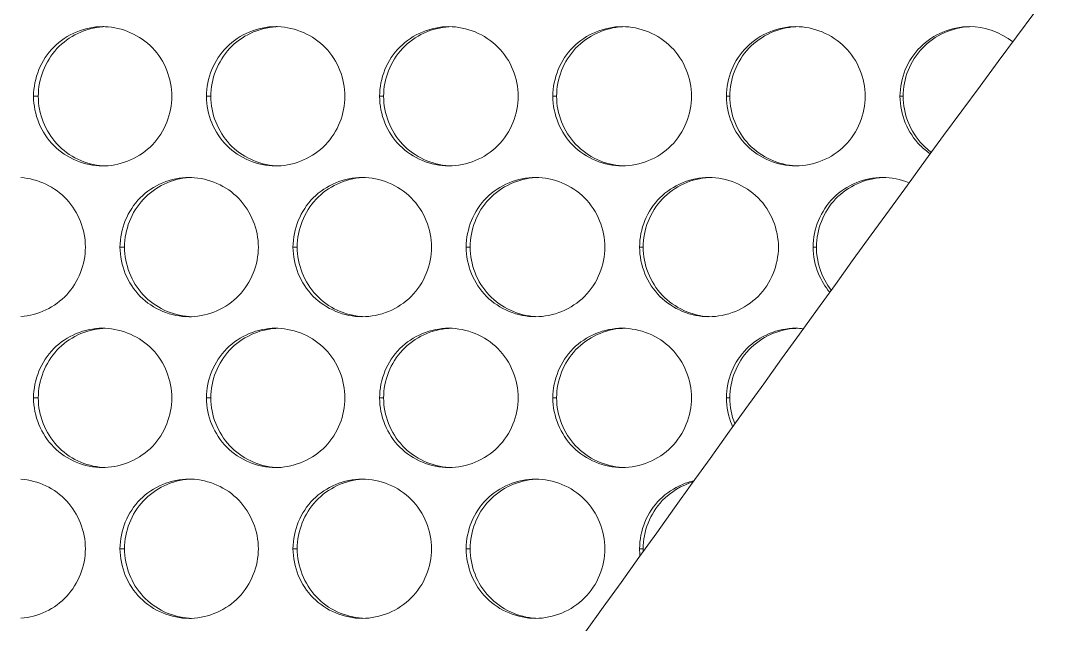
# Model space of a CAD drawing. Header units: millimetres. Extents: x 1177 to 4147, y 93 to 2194.
# Drawn here: x 1704.14 to 1749.1, y 1687.1 to 1713.08 of the extents above; entities that cross this region are included whole.
import ezdxf

# ---------------------------------------------------------------- set-up
doc = ezdxf.new("R2010")
doc.units = ezdxf.units.MM
doc.header["$LTSCALE"] = 0.1
doc.layers.get('0').update_dxf_attribs({"lineweight": 13})
doc.layers.add('标注', color=251, linetype='Continuous', lineweight=9)

msp = doc.modelspace()

# ---------------------------------------------------------------- linework, layer by layer
for radius, start, end in [(196.75, 204.56225, 43.01001), (177.334, 204.90538, 48.55999), (177.047, 204.9052, 48.6494), (168.077, 204.78787, 51.55568), (165.455, 204.70676, 52.44821), (156.5, 204.24844, 55.64881), (156.25, 204.23139, 55.74165), (155.11, 204.1505, 56.16753), (155, 204.14243, 56.20879)]:
    msp.add_arc((1812.49, 1686.895), radius, start, end)
at = {"layer": '标注'}
for p, q in [((1704.884, 1709.837), (1704.682, 1709.837)), ((1704.884, 1709.837), (1704.682, 1709.837)), ((1712.316, 1709.837), (1712.127, 1709.837)), ((1712.316, 1709.837), (1712.127, 1709.837)), ((1719.756, 1709.837), (1719.582, 1709.837)), ((1719.756, 1709.837), (1719.582, 1709.837)), ((1727.205, 1709.837), (1727.044, 1709.837)), ((1727.205, 1709.837), (1727.044, 1709.837)), ((1734.661, 1709.837), (1734.515, 1709.837)), ((1734.661, 1709.837), (1734.515, 1709.837)), ((1742.124, 1709.837), (1741.992, 1709.837)), ((1742.124, 1709.837), (1741.992, 1709.837)), ((1708.599, 1703.342), (1708.403, 1703.342)), ((1716.035, 1703.342), (1715.853, 1703.342)), ((1723.479, 1703.342), (1723.312, 1703.342)), ((1730.932, 1703.342), (1730.779, 1703.342)), ((1738.392, 1703.342), (1738.252, 1703.342)), ((1704.884, 1696.847), (1704.682, 1696.847)), ((1704.884, 1696.847), (1704.682, 1696.847)), ((1712.316, 1696.847), (1712.127, 1696.847)), ((1712.316, 1696.847), (1712.127, 1696.847)), ((1719.756, 1696.847), (1719.582, 1696.847)), ((1719.756, 1696.847), (1719.582, 1696.847)), ((1727.205, 1696.847), (1727.044, 1696.847)), ((1727.205, 1696.847), (1727.044, 1696.847)), ((1734.661, 1696.847), (1734.515, 1696.847)), ((1734.661, 1696.847), (1734.515, 1696.847)), ((1708.599, 1690.352), (1708.403, 1690.352)), ((1716.035, 1690.352), (1715.853, 1690.352)), ((1723.479, 1690.352), (1723.312, 1690.352)), ((1730.932, 1690.352), (1730.779, 1690.352))]:
    msp.add_line(p, q, dxfattribs=at)
for centre, radius, start, end in [((1707.659, 1710.027), 2.81, 87.977, 89.9978), ((1707.659, 1710.027), 2.81, 87.977, 89.9978), ((1715.108, 1710.022), 2.815, 88.1254, 89.9981), ((1715.108, 1710.022), 2.815, 88.1254, 89.9981), ((1707.659, 1709.647), 2.81, 270.0022, 272.023), ((1707.659, 1709.647), 2.81, 270.0022, 272.023), ((1715.108, 1709.652), 2.815, 270.0019, 271.8746), ((1715.108, 1709.652), 2.815, 270.0019, 271.8746), ((1711.382, 1703.529), 2.813, 88.0513, 89.998), ((1711.382, 1703.155), 2.813, 270.002, 271.9487), ((1707.659, 1697.037), 2.81, 87.977, 89.9978), ((1707.659, 1697.037), 2.81, 87.977, 89.9978), ((1715.108, 1697.031), 2.815, 88.1254, 89.9981), ((1715.108, 1697.031), 2.815, 88.1254, 89.9981), ((1707.659, 1696.657), 2.81, 270.0022, 272.023), ((1707.659, 1696.657), 2.81, 270.0022, 272.023), ((1715.108, 1696.662), 2.815, 270.0019, 271.8746), ((1715.108, 1696.662), 2.815, 270.0019, 271.8746), ((1711.382, 1690.539), 2.813, 88.0513, 89.998), ((1711.382, 1690.164), 2.813, 270.002, 271.9487)]:
    msp.add_arc(centre, radius, start, end, dxfattribs=at)
msp.add_spline([(2027.49, 1819.182), (1864.296, 1806.369), (1766.772, 1737.15), (1658.757, 1615.796), (1597.49, 1595.163)], degree=3, dxfattribs=at)
for points, knots in [([(1707.664, 1712.831), (1707.294, 1712.805), (1706.557, 1712.609), (1705.633, 1711.938), (1705.031, 1710.964), (1704.884, 1710.211), (1704.884, 1709.837)], [0, 0, 0, 0, 0.249064, 0.498469, 0.748809, 1, 1, 1, 1]), ([(1707.664, 1712.831), (1707.294, 1712.805), (1706.557, 1712.609), (1705.633, 1711.938), (1705.031, 1710.964), (1704.884, 1710.211), (1704.884, 1709.837)], [0, 0, 0, 0, 0.249064, 0.498469, 0.748809, 1, 1, 1, 1]), ([(1710.637, 1709.837), (1710.637, 1710.586), (1710.034, 1712.142), (1708.503, 1712.809), (1707.758, 1712.835)], [0, 0, 0, 0, 0.50127, 1, 1, 1, 1]), ([(1710.637, 1709.837), (1710.637, 1710.586), (1710.034, 1712.142), (1708.503, 1712.809), (1707.758, 1712.835)], [0, 0, 0, 0, 0.50127, 1, 1, 1, 1]), ([(1715.113, 1712.831), (1714.741, 1712.808), (1714, 1712.614), (1713.07, 1711.944), (1712.464, 1710.968), (1712.316, 1710.213), (1712.316, 1709.837)], [0, 0, 0, 0, 0.249193, 0.49866, 0.748939, 1, 1, 1, 1]), ([(1715.113, 1712.831), (1714.741, 1712.808), (1714, 1712.614), (1713.07, 1711.944), (1712.464, 1710.968), (1712.316, 1710.213), (1712.316, 1709.837)], [0, 0, 0, 0, 0.249193, 0.49866, 0.748939, 1, 1, 1, 1]), ([(1718.09, 1709.837), (1718.09, 1710.588), (1717.484, 1712.147), (1715.947, 1712.811), (1715.2, 1712.836)], [0, 0, 0, 0, 0.501064, 1, 1, 1, 1]), ([(1718.09, 1709.837), (1718.09, 1710.588), (1717.484, 1712.147), (1715.947, 1712.811), (1715.2, 1712.836)], [0, 0, 0, 0, 0.501064, 1, 1, 1, 1]), ([(1722.571, 1712.832), (1721.837, 1712.79), (1720.341, 1712.11), (1719.756, 1710.576), (1719.756, 1709.837)], [0, 0, 0, 0, 0.498764, 1, 1, 1, 1]), ([(1722.571, 1712.832), (1721.837, 1712.79), (1720.341, 1712.11), (1719.756, 1710.576), (1719.756, 1709.837)], [0, 0, 0, 0, 0.498764, 1, 1, 1, 1]), ([(1725.551, 1709.837), (1725.551, 1710.602), (1724.918, 1712.193), (1723.328, 1712.837), (1722.566, 1712.837)], [0, 0, 0, 0, 0.500882, 1, 1, 1, 1]), ([(1725.551, 1709.837), (1725.551, 1710.602), (1724.918, 1712.193), (1723.328, 1712.837), (1722.566, 1712.837)], [0, 0, 0, 0, 0.500882, 1, 1, 1, 1]), ([(1730.036, 1712.833), (1729.299, 1712.794), (1727.795, 1712.118), (1727.205, 1710.579), (1727.205, 1709.837)], [0, 0, 0, 0, 0.49894, 1, 1, 1, 1]), ([(1730.036, 1712.833), (1729.299, 1712.794), (1727.795, 1712.118), (1727.205, 1710.579), (1727.205, 1709.837)], [0, 0, 0, 0, 0.49894, 1, 1, 1, 1]), ([(1733.02, 1709.837), (1733.02, 1710.602), (1732.385, 1712.194), (1730.794, 1712.837), (1730.032, 1712.837)], [0, 0, 0, 0, 0.500703, 1, 1, 1, 1]), ([(1733.02, 1709.837), (1733.02, 1710.602), (1732.385, 1712.194), (1730.794, 1712.837), (1730.032, 1712.837)], [0, 0, 0, 0, 0.500703, 1, 1, 1, 1]), ([(1737.509, 1712.834), (1736.769, 1712.798), (1735.256, 1712.125), (1734.661, 1710.581), (1734.661, 1709.837)], [0, 0, 0, 0, 0.499102, 1, 1, 1, 1]), ([(1737.509, 1712.834), (1736.769, 1712.798), (1735.256, 1712.125), (1734.661, 1710.581), (1734.661, 1709.837)], [0, 0, 0, 0, 0.499102, 1, 1, 1, 1]), ([(1740.496, 1709.837), (1740.496, 1710.602), (1739.86, 1712.195), (1738.268, 1712.837), (1737.505, 1712.837)], [0, 0, 0, 0, 0.50054, 1, 1, 1, 1]), ([(1740.496, 1709.837), (1740.496, 1710.602), (1739.86, 1712.195), (1738.268, 1712.837), (1737.505, 1712.837)], [0, 0, 0, 0, 0.50054, 1, 1, 1, 1]), ([(1744.988, 1712.834), (1744.245, 1712.802), (1742.724, 1712.133), (1742.124, 1710.583), (1742.124, 1709.837)], [0, 0, 0, 0, 0.49925, 1, 1, 1, 1]), ([(1744.988, 1712.834), (1744.245, 1712.802), (1742.724, 1712.133), (1742.124, 1710.583), (1742.124, 1709.837)], [0, 0, 0, 0, 0.49925, 1, 1, 1, 1]), ([(1706.521, 1712.605), (1706.163, 1712.456), (1705.494, 1712.015), (1705.059, 1711.344), (1704.911, 1710.984)], [0, 0, 0, 0, 0.499396, 1, 1, 1, 1]), ([(1706.521, 1712.605), (1706.163, 1712.456), (1705.494, 1712.015), (1705.059, 1711.344), (1704.911, 1710.984)], [0, 0, 0, 0, 0.499396, 1, 1, 1, 1]), ([(1713.968, 1712.605), (1713.61, 1712.456), (1712.941, 1712.015), (1712.505, 1711.344), (1712.357, 1710.984)], [0, 0, 0, 0, 0.499513, 1, 1, 1, 1]), ([(1713.968, 1712.605), (1713.61, 1712.456), (1712.941, 1712.015), (1712.505, 1711.344), (1712.357, 1710.984)], [0, 0, 0, 0, 0.499513, 1, 1, 1, 1]), ([(1721.425, 1712.605), (1721.066, 1712.456), (1720.397, 1712.016), (1719.96, 1711.344), (1719.812, 1710.984)], [0, 0, 0, 0, 0.499622, 1, 1, 1, 1]), ([(1721.425, 1712.605), (1721.066, 1712.456), (1720.397, 1712.016), (1719.96, 1711.344), (1719.812, 1710.984)], [0, 0, 0, 0, 0.499622, 1, 1, 1, 1]), ([(1728.889, 1712.605), (1728.531, 1712.456), (1727.861, 1712.016), (1727.423, 1711.344), (1727.275, 1710.984)], [0, 0, 0, 0, 0.499722, 1, 1, 1, 1]), ([(1728.889, 1712.605), (1728.531, 1712.456), (1727.861, 1712.016), (1727.423, 1711.344), (1727.275, 1710.984)], [0, 0, 0, 0, 0.499722, 1, 1, 1, 1]), ([(1736.361, 1712.605), (1736.002, 1712.456), (1735.332, 1712.016), (1734.894, 1711.344), (1734.745, 1710.984)], [0, 0, 0, 0, 0.499813, 1, 1, 1, 1]), ([(1736.361, 1712.605), (1736.002, 1712.456), (1735.332, 1712.016), (1734.894, 1711.344), (1734.745, 1710.984)], [0, 0, 0, 0, 0.499813, 1, 1, 1, 1]), ([(1743.84, 1712.605), (1743.481, 1712.456), (1742.81, 1712.016), (1742.371, 1711.344), (1742.222, 1710.984)], [0, 0, 0, 0, 0.499896, 1, 1, 1, 1]), ([(1743.84, 1712.605), (1743.481, 1712.456), (1742.81, 1712.016), (1742.371, 1711.344), (1742.222, 1710.984)], [0, 0, 0, 0, 0.499896, 1, 1, 1, 1]), ([(1704.884, 1709.837), (1704.884, 1709.463), (1705.031, 1708.71), (1705.633, 1707.736), (1706.557, 1707.065), (1707.294, 1706.869), (1707.664, 1706.844)], [0, 0, 0, 0, 0.251191, 0.501531, 0.750936, 1, 1, 1, 1]), ([(1704.884, 1709.837), (1704.884, 1709.463), (1705.031, 1708.71), (1705.633, 1707.736), (1706.557, 1707.065), (1707.294, 1706.869), (1707.664, 1706.844)], [0, 0, 0, 0, 0.251191, 0.501531, 0.750936, 1, 1, 1, 1]), ([(1707.758, 1706.839), (1708.503, 1706.865), (1710.034, 1707.532), (1710.637, 1709.088), (1710.637, 1709.837)], [0, 0, 0, 0, 0.49873, 1, 1, 1, 1]), ([(1707.758, 1706.839), (1708.503, 1706.865), (1710.034, 1707.532), (1710.637, 1709.088), (1710.637, 1709.837)], [0, 0, 0, 0, 0.49873, 1, 1, 1, 1]), ([(1712.316, 1709.837), (1712.316, 1709.462), (1712.464, 1708.706), (1713.07, 1707.73), (1714, 1707.06), (1714.741, 1706.866), (1715.113, 1706.843)], [0, 0, 0, 0, 0.251061, 0.50134, 0.750807, 1, 1, 1, 1]), ([(1712.316, 1709.837), (1712.316, 1709.462), (1712.464, 1708.706), (1713.07, 1707.73), (1714, 1707.06), (1714.741, 1706.866), (1715.113, 1706.843)], [0, 0, 0, 0, 0.251061, 0.50134, 0.750807, 1, 1, 1, 1]), ([(1715.2, 1706.839), (1715.947, 1706.863), (1717.484, 1707.527), (1718.09, 1709.087), (1718.09, 1709.837)], [0, 0, 0, 0, 0.498936, 1, 1, 1, 1]), ([(1715.2, 1706.839), (1715.947, 1706.863), (1717.484, 1707.527), (1718.09, 1709.087), (1718.09, 1709.837)], [0, 0, 0, 0, 0.498936, 1, 1, 1, 1]), ([(1719.756, 1709.837), (1719.756, 1709.098), (1720.341, 1707.564), (1721.837, 1706.885), (1722.571, 1706.842)], [0, 0, 0, 0, 0.501236, 1, 1, 1, 1]), ([(1719.756, 1709.837), (1719.756, 1709.098), (1720.341, 1707.564), (1721.837, 1706.885), (1722.571, 1706.842)], [0, 0, 0, 0, 0.501236, 1, 1, 1, 1]), ([(1722.566, 1706.837), (1723.328, 1706.837), (1724.918, 1707.481), (1725.551, 1709.072), (1725.551, 1709.837)], [0, 0, 0, 0, 0.499118, 1, 1, 1, 1]), ([(1722.566, 1706.837), (1723.328, 1706.837), (1724.918, 1707.481), (1725.551, 1709.072), (1725.551, 1709.837)], [0, 0, 0, 0, 0.499118, 1, 1, 1, 1]), ([(1727.205, 1709.837), (1727.205, 1709.096), (1727.795, 1707.556), (1729.299, 1706.88), (1730.036, 1706.841)], [0, 0, 0, 0, 0.50106, 1, 1, 1, 1]), ([(1727.205, 1709.837), (1727.205, 1709.096), (1727.795, 1707.556), (1729.299, 1706.88), (1730.036, 1706.841)], [0, 0, 0, 0, 0.50106, 1, 1, 1, 1]), ([(1730.032, 1706.837), (1730.794, 1706.837), (1732.385, 1707.48), (1733.02, 1709.072), (1733.02, 1709.837)], [0, 0, 0, 0, 0.499297, 1, 1, 1, 1]), ([(1730.032, 1706.837), (1730.794, 1706.837), (1732.385, 1707.48), (1733.02, 1709.072), (1733.02, 1709.837)], [0, 0, 0, 0, 0.499297, 1, 1, 1, 1]), ([(1734.661, 1709.837), (1734.661, 1709.093), (1735.256, 1707.549), (1736.769, 1706.876), (1737.509, 1706.84)], [0, 0, 0, 0, 0.500898, 1, 1, 1, 1]), ([(1734.661, 1709.837), (1734.661, 1709.093), (1735.256, 1707.549), (1736.769, 1706.876), (1737.509, 1706.84)], [0, 0, 0, 0, 0.500898, 1, 1, 1, 1]), ([(1737.505, 1706.837), (1738.268, 1706.837), (1739.86, 1707.479), (1740.496, 1709.072), (1740.496, 1709.837)], [0, 0, 0, 0, 0.49946, 1, 1, 1, 1]), ([(1737.505, 1706.837), (1738.268, 1706.837), (1739.86, 1707.479), (1740.496, 1709.072), (1740.496, 1709.837)], [0, 0, 0, 0, 0.49946, 1, 1, 1, 1]), ([(1742.124, 1709.837), (1742.124, 1709.091), (1742.491, 1708.142), (1743.204, 1707.524), (1743.342, 1707.423)], [0, 0, 0, 0, 0.5007504, 0.6121204, 0.6121204, 0.6121204, 0.6121204]), ([(1742.124, 1709.837), (1742.124, 1709.091), (1742.491, 1708.142), (1743.204, 1707.524), (1743.342, 1707.423)], [0, 0, 0, 0, 0.5007504, 0.6121204, 0.6121204, 0.6121204, 0.6121204]), ([(1704.911, 1708.69), (1705.059, 1708.33), (1705.494, 1707.659), (1706.163, 1707.218), (1706.521, 1707.069)], [0, 0, 0, 0, 0.500604, 1, 1, 1, 1]), ([(1704.911, 1708.69), (1705.059, 1708.33), (1705.494, 1707.659), (1706.163, 1707.218), (1706.521, 1707.069)], [0, 0, 0, 0, 0.500604, 1, 1, 1, 1]), ([(1712.357, 1708.69), (1712.505, 1708.33), (1712.941, 1707.659), (1713.61, 1707.218), (1713.968, 1707.069)], [0, 0, 0, 0, 0.500487, 1, 1, 1, 1]), ([(1712.357, 1708.69), (1712.505, 1708.33), (1712.941, 1707.659), (1713.61, 1707.218), (1713.968, 1707.069)], [0, 0, 0, 0, 0.500487, 1, 1, 1, 1]), ([(1719.812, 1708.69), (1719.96, 1708.33), (1720.397, 1707.659), (1721.066, 1707.218), (1721.425, 1707.069)], [0, 0, 0, 0, 0.500378, 1, 1, 1, 1]), ([(1719.812, 1708.69), (1719.96, 1708.33), (1720.397, 1707.659), (1721.066, 1707.218), (1721.425, 1707.069)], [0, 0, 0, 0, 0.500378, 1, 1, 1, 1]), ([(1727.275, 1708.69), (1727.423, 1708.33), (1727.861, 1707.658), (1728.531, 1707.218), (1728.889, 1707.069)], [0, 0, 0, 0, 0.500278, 1, 1, 1, 1]), ([(1727.275, 1708.69), (1727.423, 1708.33), (1727.861, 1707.658), (1728.531, 1707.218), (1728.889, 1707.069)], [0, 0, 0, 0, 0.500278, 1, 1, 1, 1]), ([(1734.745, 1708.69), (1734.894, 1708.33), (1735.332, 1707.658), (1736.002, 1707.218), (1736.361, 1707.069)], [0, 0, 0, 0, 0.500187, 1, 1, 1, 1]), ([(1734.745, 1708.69), (1734.894, 1708.33), (1735.332, 1707.658), (1736.002, 1707.218), (1736.361, 1707.069)], [0, 0, 0, 0, 0.500187, 1, 1, 1, 1]), ([(1742.222, 1708.69), (1742.371, 1708.33), (1742.694, 1707.835), (1743.143, 1707.466), (1743.297, 1707.362)], [0, 0, 0, 0, 0.500104, 0.7367416, 0.7367416, 0.7367416, 0.7367416]), ([(1742.222, 1708.69), (1742.371, 1708.33), (1742.694, 1707.835), (1743.143, 1707.466), (1743.297, 1707.362)], [0, 0, 0, 0, 0.500104, 0.7367416, 0.7367416, 0.7367416, 0.7367416]), ([(1706.914, 1703.342), (1706.914, 1703.716), (1706.767, 1704.468), (1706.166, 1705.441), (1705.242, 1706.111), (1704.506, 1706.309), (1704.136, 1706.335)], [0, 0, 0, 0, 0.251005, 0.501289, 0.750782, 1, 1, 1, 1]), ([(1711.388, 1706.336), (1711.017, 1706.312), (1710.278, 1706.116), (1709.35, 1705.446), (1708.747, 1704.471), (1708.599, 1703.717), (1708.599, 1703.342)], [0, 0, 0, 0, 0.24913, 0.498566, 0.748875, 1, 1, 1, 1]), ([(1710.243, 1706.11), (1709.885, 1705.961), (1709.217, 1705.52), (1708.781, 1704.849), (1708.633, 1704.489)], [0, 0, 0, 0, 0.499456, 1, 1, 1, 1]), ([(1714.363, 1703.342), (1714.363, 1704.092), (1713.758, 1705.649), (1712.224, 1706.315), (1711.478, 1706.34)], [0, 0, 0, 0, 0.501165, 1, 1, 1, 1]), ([(1718.841, 1706.337), (1718.468, 1706.314), (1717.725, 1706.121), (1716.792, 1705.452), (1716.184, 1704.475), (1716.035, 1703.718), (1716.035, 1703.342)], [0, 0, 0, 0, 0.249253, 0.49875, 0.749, 1, 1, 1, 1]), ([(1717.696, 1706.11), (1717.337, 1705.961), (1716.668, 1705.52), (1716.232, 1704.849), (1716.083, 1704.489)], [0, 0, 0, 0, 0.499569, 1, 1, 1, 1]), ([(1721.82, 1703.342), (1721.82, 1704.107), (1721.187, 1705.698), (1719.598, 1706.342), (1718.836, 1706.342)], [0, 0, 0, 0, 0.500977, 1, 1, 1, 1]), ([(1726.303, 1706.338), (1725.567, 1706.297), (1724.067, 1705.619), (1723.479, 1704.082), (1723.479, 1703.342)], [0, 0, 0, 0, 0.498854, 1, 1, 1, 1]), ([(1725.156, 1706.11), (1724.797, 1705.961), (1724.128, 1705.521), (1723.691, 1704.849), (1723.542, 1704.489)], [0, 0, 0, 0, 0.499673, 1, 1, 1, 1]), ([(1729.285, 1703.342), (1729.285, 1704.107), (1728.65, 1705.699), (1727.06, 1706.342), (1726.298, 1706.342)], [0, 0, 0, 0, 0.50079, 1, 1, 1, 1]), ([(1733.772, 1706.338), (1733.033, 1706.301), (1731.525, 1705.626), (1730.932, 1704.084), (1730.932, 1703.342)], [0, 0, 0, 0, 0.499023, 1, 1, 1, 1]), ([(1732.625, 1706.11), (1732.265, 1705.961), (1731.595, 1705.521), (1731.158, 1704.849), (1731.009, 1704.489)], [0, 0, 0, 0, 0.499769, 1, 1, 1, 1]), ([(1736.757, 1703.342), (1736.757, 1704.107), (1736.122, 1705.699), (1734.53, 1706.342), (1733.767, 1706.342)], [0, 0, 0, 0, 0.500619, 1, 1, 1, 1]), ([(1741.248, 1706.339), (1740.506, 1706.305), (1738.989, 1705.634), (1738.392, 1704.087), (1738.392, 1703.342)], [0, 0, 0, 0, 0.499178, 1, 1, 1, 1]), ([(1740.1, 1706.11), (1739.741, 1705.961), (1739.07, 1705.521), (1738.632, 1704.849), (1738.483, 1704.489)], [0, 0, 0, 0, 0.499856, 1, 1, 1, 1]), ([(1704.136, 1700.349), (1704.506, 1700.375), (1705.242, 1700.572), (1706.166, 1701.243), (1706.767, 1702.216), (1706.914, 1702.968), (1706.914, 1703.342)], [0, 0, 0, 0, 0.249218, 0.498711, 0.748995, 1, 1, 1, 1]), ([(1708.599, 1703.342), (1708.599, 1702.967), (1708.747, 1702.213), (1709.35, 1701.238), (1710.278, 1700.568), (1711.017, 1700.372), (1711.388, 1700.348)], [0, 0, 0, 0, 0.251125, 0.501434, 0.75087, 1, 1, 1, 1]), ([(1711.478, 1700.344), (1712.224, 1700.369), (1713.758, 1701.034), (1714.363, 1702.592), (1714.363, 1703.342)], [0, 0, 0, 0, 0.498835, 1, 1, 1, 1]), ([(1716.035, 1703.342), (1716.035, 1702.966), (1716.184, 1702.209), (1716.792, 1701.232), (1717.725, 1700.563), (1718.468, 1700.37), (1718.841, 1700.347)], [0, 0, 0, 0, 0.251, 0.50125, 0.750747, 1, 1, 1, 1]), ([(1718.836, 1700.342), (1719.598, 1700.342), (1721.187, 1700.986), (1721.82, 1702.577), (1721.82, 1703.342)], [0, 0, 0, 0, 0.499023, 1, 1, 1, 1]), ([(1723.479, 1703.342), (1723.479, 1702.602), (1724.067, 1701.065), (1725.567, 1700.387), (1726.303, 1700.346)], [0, 0, 0, 0, 0.501146, 1, 1, 1, 1]), ([(1726.298, 1700.342), (1727.06, 1700.342), (1728.65, 1700.985), (1729.285, 1702.577), (1729.285, 1703.342)], [0, 0, 0, 0, 0.49921, 1, 1, 1, 1]), ([(1730.932, 1703.342), (1730.932, 1702.599), (1731.525, 1701.057), (1733.033, 1700.383), (1733.772, 1700.346)], [0, 0, 0, 0, 0.500977, 1, 1, 1, 1]), ([(1733.767, 1700.342), (1734.53, 1700.342), (1736.122, 1700.985), (1736.757, 1702.577), (1736.757, 1703.342)], [0, 0, 0, 0, 0.499381, 1, 1, 1, 1]), ([(1708.633, 1702.195), (1708.781, 1701.835), (1709.217, 1701.164), (1709.885, 1700.723), (1710.243, 1700.574)], [0, 0, 0, 0, 0.500544, 1, 1, 1, 1]), ([(1716.083, 1702.195), (1716.232, 1701.835), (1716.668, 1701.163), (1717.337, 1700.723), (1717.696, 1700.574)], [0, 0, 0, 0, 0.500431, 1, 1, 1, 1]), ([(1723.542, 1702.195), (1723.691, 1701.835), (1724.128, 1701.163), (1724.797, 1700.723), (1725.156, 1700.574)], [0, 0, 0, 0, 0.500327, 1, 1, 1, 1]), ([(1731.009, 1702.195), (1731.158, 1701.835), (1731.595, 1701.163), (1732.265, 1700.723), (1732.625, 1700.574)], [0, 0, 0, 0, 0.500231, 1, 1, 1, 1]), ([(1707.664, 1699.84), (1707.294, 1699.815), (1706.557, 1699.619), (1705.633, 1698.948), (1705.031, 1697.974), (1704.884, 1697.221), (1704.884, 1696.847)], [0, 0, 0, 0, 0.249064, 0.498469, 0.748809, 1, 1, 1, 1]), ([(1707.664, 1699.84), (1707.294, 1699.815), (1706.557, 1699.619), (1705.633, 1698.948), (1705.031, 1697.974), (1704.884, 1697.221), (1704.884, 1696.847)], [0, 0, 0, 0, 0.249064, 0.498469, 0.748809, 1, 1, 1, 1]), ([(1710.637, 1696.847), (1710.637, 1697.596), (1710.034, 1699.152), (1708.503, 1699.819), (1707.758, 1699.845)], [0, 0, 0, 0, 0.50127, 1, 1, 1, 1]), ([(1710.637, 1696.847), (1710.637, 1697.596), (1710.034, 1699.152), (1708.503, 1699.819), (1707.758, 1699.845)], [0, 0, 0, 0, 0.50127, 1, 1, 1, 1]), ([(1715.113, 1699.841), (1714.741, 1699.818), (1714, 1699.624), (1713.07, 1698.954), (1712.464, 1697.978), (1712.316, 1697.222), (1712.316, 1696.847)], [0, 0, 0, 0, 0.249193, 0.49866, 0.748939, 1, 1, 1, 1]), ([(1715.113, 1699.841), (1714.741, 1699.818), (1714, 1699.624), (1713.07, 1698.954), (1712.464, 1697.978), (1712.316, 1697.222), (1712.316, 1696.847)], [0, 0, 0, 0, 0.249193, 0.49866, 0.748939, 1, 1, 1, 1]), ([(1718.09, 1696.847), (1718.09, 1697.597), (1717.484, 1699.156), (1715.947, 1699.821), (1715.2, 1699.845)], [0, 0, 0, 0, 0.501064, 1, 1, 1, 1]), ([(1718.09, 1696.847), (1718.09, 1697.597), (1717.484, 1699.156), (1715.947, 1699.821), (1715.2, 1699.845)], [0, 0, 0, 0, 0.501064, 1, 1, 1, 1]), ([(1722.571, 1699.842), (1721.837, 1699.799), (1720.341, 1699.12), (1719.756, 1697.586), (1719.756, 1696.847)], [0, 0, 0, 0, 0.498764, 1, 1, 1, 1]), ([(1722.571, 1699.842), (1721.837, 1699.799), (1720.341, 1699.12), (1719.756, 1697.586), (1719.756, 1696.847)], [0, 0, 0, 0, 0.498764, 1, 1, 1, 1]), ([(1725.551, 1696.847), (1725.551, 1697.612), (1724.918, 1699.203), (1723.328, 1699.847), (1722.566, 1699.847)], [0, 0, 0, 0, 0.500882, 1, 1, 1, 1]), ([(1725.551, 1696.847), (1725.551, 1697.612), (1724.918, 1699.203), (1723.328, 1699.847), (1722.566, 1699.847)], [0, 0, 0, 0, 0.500882, 1, 1, 1, 1]), ([(1730.036, 1699.843), (1729.299, 1699.804), (1727.795, 1699.127), (1727.205, 1697.588), (1727.205, 1696.847)], [0, 0, 0, 0, 0.49894, 1, 1, 1, 1]), ([(1730.036, 1699.843), (1729.299, 1699.804), (1727.795, 1699.127), (1727.205, 1697.588), (1727.205, 1696.847)], [0, 0, 0, 0, 0.49894, 1, 1, 1, 1]), ([(1733.02, 1696.847), (1733.02, 1697.612), (1732.385, 1699.204), (1730.794, 1699.847), (1730.032, 1699.847)], [0, 0, 0, 0, 0.500703, 1, 1, 1, 1]), ([(1733.02, 1696.847), (1733.02, 1697.612), (1732.385, 1699.204), (1730.794, 1699.847), (1730.032, 1699.847)], [0, 0, 0, 0, 0.500703, 1, 1, 1, 1]), ([(1737.509, 1699.843), (1736.769, 1699.808), (1735.256, 1699.135), (1734.661, 1697.59), (1734.661, 1696.847)], [0, 0, 0, 0, 0.499102, 1, 1, 1, 1]), ([(1737.509, 1699.843), (1736.769, 1699.808), (1735.256, 1699.135), (1734.661, 1697.59), (1734.661, 1696.847)], [0, 0, 0, 0, 0.499102, 1, 1, 1, 1]), ([(1706.521, 1699.615), (1706.163, 1699.465), (1705.494, 1699.025), (1705.059, 1698.354), (1704.911, 1697.994)], [0, 0, 0, 0, 0.499396, 1, 1, 1, 1]), ([(1706.521, 1699.615), (1706.163, 1699.465), (1705.494, 1699.025), (1705.059, 1698.354), (1704.911, 1697.994)], [0, 0, 0, 0, 0.499396, 1, 1, 1, 1]), ([(1713.968, 1699.615), (1713.61, 1699.466), (1712.941, 1699.025), (1712.505, 1698.354), (1712.357, 1697.994)], [0, 0, 0, 0, 0.499513, 1, 1, 1, 1]), ([(1713.968, 1699.615), (1713.61, 1699.466), (1712.941, 1699.025), (1712.505, 1698.354), (1712.357, 1697.994)], [0, 0, 0, 0, 0.499513, 1, 1, 1, 1]), ([(1721.425, 1699.615), (1721.066, 1699.466), (1720.397, 1699.025), (1719.96, 1698.354), (1719.812, 1697.994)], [0, 0, 0, 0, 0.499622, 1, 1, 1, 1]), ([(1721.425, 1699.615), (1721.066, 1699.466), (1720.397, 1699.025), (1719.96, 1698.354), (1719.812, 1697.994)], [0, 0, 0, 0, 0.499622, 1, 1, 1, 1]), ([(1728.889, 1699.615), (1728.531, 1699.466), (1727.861, 1699.025), (1727.423, 1698.354), (1727.275, 1697.994)], [0, 0, 0, 0, 0.499722, 1, 1, 1, 1]), ([(1728.889, 1699.615), (1728.531, 1699.466), (1727.861, 1699.025), (1727.423, 1698.354), (1727.275, 1697.994)], [0, 0, 0, 0, 0.499722, 1, 1, 1, 1]), ([(1736.361, 1699.615), (1736.002, 1699.466), (1735.332, 1699.026), (1734.894, 1698.354), (1734.745, 1697.994)], [0, 0, 0, 0, 0.499813, 1, 1, 1, 1]), ([(1736.361, 1699.615), (1736.002, 1699.466), (1735.332, 1699.026), (1734.894, 1698.354), (1734.745, 1697.994)], [0, 0, 0, 0, 0.499813, 1, 1, 1, 1]), ([(1704.884, 1696.847), (1704.884, 1696.472), (1705.031, 1695.72), (1705.633, 1694.746), (1706.557, 1694.075), (1707.294, 1693.878), (1707.664, 1693.853)], [0, 0, 0, 0, 0.251191, 0.501531, 0.750936, 1, 1, 1, 1]), ([(1704.884, 1696.847), (1704.884, 1696.472), (1705.031, 1695.72), (1705.633, 1694.746), (1706.557, 1694.075), (1707.294, 1693.878), (1707.664, 1693.853)], [0, 0, 0, 0, 0.251191, 0.501531, 0.750936, 1, 1, 1, 1]), ([(1707.758, 1693.848), (1708.503, 1693.875), (1710.034, 1694.541), (1710.637, 1696.097), (1710.637, 1696.847)], [0, 0, 0, 0, 0.49873, 1, 1, 1, 1]), ([(1707.758, 1693.848), (1708.503, 1693.875), (1710.034, 1694.541), (1710.637, 1696.097), (1710.637, 1696.847)], [0, 0, 0, 0, 0.49873, 1, 1, 1, 1]), ([(1712.316, 1696.847), (1712.316, 1696.471), (1712.464, 1695.716), (1713.07, 1694.74), (1714, 1694.07), (1714.741, 1693.876), (1715.113, 1693.852)], [0, 0, 0, 0, 0.251061, 0.50134, 0.750807, 1, 1, 1, 1]), ([(1712.316, 1696.847), (1712.316, 1696.471), (1712.464, 1695.716), (1713.07, 1694.74), (1714, 1694.07), (1714.741, 1693.876), (1715.113, 1693.852)], [0, 0, 0, 0, 0.251061, 0.50134, 0.750807, 1, 1, 1, 1]), ([(1715.2, 1693.848), (1715.947, 1693.873), (1717.484, 1694.537), (1718.09, 1696.096), (1718.09, 1696.847)], [0, 0, 0, 0, 0.498936, 1, 1, 1, 1]), ([(1715.2, 1693.848), (1715.947, 1693.873), (1717.484, 1694.537), (1718.09, 1696.096), (1718.09, 1696.847)], [0, 0, 0, 0, 0.498936, 1, 1, 1, 1]), ([(1719.756, 1696.847), (1719.756, 1696.108), (1720.341, 1694.574), (1721.837, 1693.894), (1722.571, 1693.851)], [0, 0, 0, 0, 0.501236, 1, 1, 1, 1]), ([(1719.756, 1696.847), (1719.756, 1696.108), (1720.341, 1694.574), (1721.837, 1693.894), (1722.571, 1693.851)], [0, 0, 0, 0, 0.501236, 1, 1, 1, 1]), ([(1722.566, 1693.847), (1723.328, 1693.847), (1724.918, 1694.49), (1725.551, 1696.082), (1725.551, 1696.847)], [0, 0, 0, 0, 0.499118, 1, 1, 1, 1]), ([(1722.566, 1693.847), (1723.328, 1693.847), (1724.918, 1694.49), (1725.551, 1696.082), (1725.551, 1696.847)], [0, 0, 0, 0, 0.499118, 1, 1, 1, 1]), ([(1727.205, 1696.847), (1727.205, 1696.105), (1727.795, 1694.566), (1729.299, 1693.89), (1730.036, 1693.851)], [0, 0, 0, 0, 0.50106, 1, 1, 1, 1]), ([(1727.205, 1696.847), (1727.205, 1696.105), (1727.795, 1694.566), (1729.299, 1693.89), (1730.036, 1693.851)], [0, 0, 0, 0, 0.50106, 1, 1, 1, 1]), ([(1730.032, 1693.847), (1730.794, 1693.847), (1732.385, 1694.49), (1733.02, 1696.082), (1733.02, 1696.847)], [0, 0, 0, 0, 0.499297, 1, 1, 1, 1]), ([(1730.032, 1693.847), (1730.794, 1693.847), (1732.385, 1694.49), (1733.02, 1696.082), (1733.02, 1696.847)], [0, 0, 0, 0, 0.499297, 1, 1, 1, 1]), ([(1704.911, 1695.699), (1705.059, 1695.34), (1705.494, 1694.669), (1706.163, 1694.228), (1706.521, 1694.078)], [0, 0, 0, 0, 0.500604, 1, 1, 1, 1]), ([(1704.911, 1695.699), (1705.059, 1695.34), (1705.494, 1694.669), (1706.163, 1694.228), (1706.521, 1694.078)], [0, 0, 0, 0, 0.500604, 1, 1, 1, 1]), ([(1712.357, 1695.699), (1712.505, 1695.34), (1712.941, 1694.668), (1713.61, 1694.228), (1713.968, 1694.078)], [0, 0, 0, 0, 0.500487, 1, 1, 1, 1]), ([(1712.357, 1695.699), (1712.505, 1695.34), (1712.941, 1694.668), (1713.61, 1694.228), (1713.968, 1694.078)], [0, 0, 0, 0, 0.500487, 1, 1, 1, 1]), ([(1719.812, 1695.699), (1719.96, 1695.34), (1720.397, 1694.668), (1721.066, 1694.228), (1721.425, 1694.078)], [0, 0, 0, 0, 0.500378, 1, 1, 1, 1]), ([(1719.812, 1695.699), (1719.96, 1695.34), (1720.397, 1694.668), (1721.066, 1694.228), (1721.425, 1694.078)], [0, 0, 0, 0, 0.500378, 1, 1, 1, 1]), ([(1727.275, 1695.699), (1727.423, 1695.34), (1727.861, 1694.668), (1728.531, 1694.228), (1728.889, 1694.078)], [0, 0, 0, 0, 0.500278, 1, 1, 1, 1]), ([(1727.275, 1695.699), (1727.423, 1695.34), (1727.861, 1694.668), (1728.531, 1694.228), (1728.889, 1694.078)], [0, 0, 0, 0, 0.500278, 1, 1, 1, 1]), ([(1706.914, 1690.352), (1706.914, 1690.725), (1706.767, 1691.477), (1706.166, 1692.45), (1705.242, 1693.121), (1704.506, 1693.319), (1704.136, 1693.345)], [0, 0, 0, 0, 0.251005, 0.501289, 0.750782, 1, 1, 1, 1]), ([(1711.388, 1693.345), (1711.017, 1693.321), (1710.278, 1693.126), (1709.35, 1692.456), (1708.747, 1691.48), (1708.599, 1690.726), (1708.599, 1690.352)], [0, 0, 0, 0, 0.24913, 0.498566, 0.748875, 1, 1, 1, 1]), ([(1710.243, 1693.12), (1709.885, 1692.97), (1709.217, 1692.53), (1708.781, 1691.858), (1708.633, 1691.499)], [0, 0, 0, 0, 0.499456, 1, 1, 1, 1]), ([(1714.363, 1690.352), (1714.363, 1691.101), (1713.758, 1692.659), (1712.224, 1693.325), (1711.478, 1693.35)], [0, 0, 0, 0, 0.501165, 1, 1, 1, 1]), ([(1718.841, 1693.346), (1718.468, 1693.324), (1717.725, 1693.131), (1716.792, 1692.461), (1716.184, 1691.484), (1716.035, 1690.728), (1716.035, 1690.352)], [0, 0, 0, 0, 0.249253, 0.49875, 0.749, 1, 1, 1, 1]), ([(1717.696, 1693.12), (1717.337, 1692.97), (1716.668, 1692.53), (1716.232, 1691.859), (1716.083, 1691.499)], [0, 0, 0, 0, 0.499569, 1, 1, 1, 1]), ([(1721.82, 1690.352), (1721.82, 1691.116), (1721.187, 1692.707), (1719.598, 1693.352), (1718.836, 1693.352)], [0, 0, 0, 0, 0.500977, 1, 1, 1, 1]), ([(1726.303, 1693.347), (1725.567, 1693.306), (1724.067, 1692.628), (1723.479, 1691.092), (1723.479, 1690.352)], [0, 0, 0, 0, 0.498854, 1, 1, 1, 1]), ([(1725.156, 1693.12), (1724.797, 1692.97), (1724.128, 1692.53), (1723.691, 1691.859), (1723.542, 1691.499)], [0, 0, 0, 0, 0.499673, 1, 1, 1, 1]), ([(1729.285, 1690.352), (1729.285, 1691.116), (1728.65, 1692.708), (1727.06, 1693.352), (1726.298, 1693.352)], [0, 0, 0, 0, 0.50079, 1, 1, 1, 1]), ([(1733.089, 1693.23), (1732.589, 1693.082), (1731.433, 1692.398), (1730.932, 1691.094), (1730.932, 1690.352)], [0.1543772, 0.1543772, 0.1543772, 0.1543772, 0.4990231, 1, 1, 1, 1]), ([(1732.625, 1693.12), (1732.265, 1692.97), (1731.595, 1692.53), (1731.158, 1691.859), (1731.009, 1691.499)], [0, 0, 0, 0, 0.499769, 1, 1, 1, 1]), ([(1704.136, 1687.358), (1704.506, 1687.385), (1705.242, 1687.582), (1706.166, 1688.253), (1706.767, 1689.226), (1706.914, 1689.978), (1706.914, 1690.352)], [0, 0, 0, 0, 0.249218, 0.498711, 0.748995, 1, 1, 1, 1]), ([(1708.599, 1690.352), (1708.599, 1689.977), (1708.747, 1689.223), (1709.35, 1688.248), (1710.278, 1687.577), (1711.017, 1687.382), (1711.388, 1687.358)], [0, 0, 0, 0, 0.251125, 0.501434, 0.75087, 1, 1, 1, 1]), ([(1711.478, 1687.353), (1712.224, 1687.379), (1713.758, 1688.044), (1714.363, 1689.602), (1714.363, 1690.352)], [0, 0, 0, 0, 0.498835, 1, 1, 1, 1]), ([(1716.035, 1690.352), (1716.035, 1689.976), (1716.184, 1689.219), (1716.792, 1688.242), (1717.725, 1687.572), (1718.468, 1687.379), (1718.841, 1687.357)], [0, 0, 0, 0, 0.251, 0.50125, 0.750747, 1, 1, 1, 1]), ([(1718.836, 1687.352), (1719.598, 1687.352), (1721.187, 1687.996), (1721.82, 1689.587), (1721.82, 1690.352)], [0, 0, 0, 0, 0.499023, 1, 1, 1, 1]), ([(1723.479, 1690.352), (1723.479, 1689.611), (1724.067, 1688.075), (1725.567, 1687.397), (1726.303, 1687.356)], [0, 0, 0, 0, 0.501146, 1, 1, 1, 1]), ([(1726.298, 1687.352), (1727.06, 1687.352), (1728.65, 1687.995), (1729.285, 1689.587), (1729.285, 1690.352)], [0, 0, 0, 0, 0.49921, 1, 1, 1, 1]), ([(1708.633, 1689.204), (1708.781, 1688.845), (1709.217, 1688.173), (1709.885, 1687.733), (1710.243, 1687.583)], [0, 0, 0, 0, 0.500544, 1, 1, 1, 1]), ([(1716.083, 1689.204), (1716.232, 1688.845), (1716.668, 1688.173), (1717.337, 1687.733), (1717.696, 1687.583)], [0, 0, 0, 0, 0.500431, 1, 1, 1, 1]), ([(1723.542, 1689.204), (1723.691, 1688.844), (1724.128, 1688.173), (1724.797, 1687.733), (1725.156, 1687.583)], [0, 0, 0, 0, 0.500327, 1, 1, 1, 1])]:
    msp.add_open_spline(points, degree=3, knots=knots, dxfattribs=at)
for points in [[(1707.659, 1712.837), (1707.272, 1712.837), (1706.878, 1712.755), (1706.521, 1712.605)], [(1707.659, 1712.837), (1707.272, 1712.837), (1706.878, 1712.755), (1706.521, 1712.605)], [(1715.108, 1712.837), (1714.72, 1712.837), (1714.326, 1712.755), (1713.968, 1712.605)], [(1715.108, 1712.837), (1714.72, 1712.837), (1714.326, 1712.755), (1713.968, 1712.605)], [(1722.566, 1712.837), (1722.178, 1712.837), (1721.783, 1712.755), (1721.425, 1712.605)], [(1722.566, 1712.837), (1722.178, 1712.837), (1721.783, 1712.755), (1721.425, 1712.605)], [(1730.032, 1712.837), (1729.643, 1712.837), (1729.248, 1712.755), (1728.889, 1712.605)], [(1730.032, 1712.837), (1729.643, 1712.837), (1729.248, 1712.755), (1728.889, 1712.605)], [(1737.505, 1712.837), (1737.116, 1712.837), (1736.72, 1712.755), (1736.361, 1712.605)], [(1737.505, 1712.837), (1737.116, 1712.837), (1736.72, 1712.755), (1736.361, 1712.605)], [(1744.984, 1712.837), (1744.595, 1712.837), (1744.2, 1712.755), (1743.84, 1712.605)], [(1744.984, 1712.837), (1744.595, 1712.837), (1744.2, 1712.755), (1743.84, 1712.605)], [(1746.851, 1712.181), (1746.32, 1712.601), (1745.64, 1712.837), (1744.984, 1712.837)], [(1746.851, 1712.181), (1746.32, 1712.601), (1745.64, 1712.837), (1744.984, 1712.837)], [(1704.911, 1710.984), (1704.763, 1710.624), (1704.682, 1710.227), (1704.682, 1709.837)], [(1704.911, 1710.984), (1704.763, 1710.624), (1704.682, 1710.227), (1704.682, 1709.837)], [(1712.357, 1710.984), (1712.209, 1710.624), (1712.127, 1710.227), (1712.127, 1709.837)], [(1712.357, 1710.984), (1712.209, 1710.624), (1712.127, 1710.227), (1712.127, 1709.837)], [(1719.812, 1710.984), (1719.663, 1710.624), (1719.582, 1710.227), (1719.582, 1709.837)], [(1719.812, 1710.984), (1719.663, 1710.624), (1719.582, 1710.227), (1719.582, 1709.837)], [(1727.275, 1710.984), (1727.126, 1710.624), (1727.044, 1710.227), (1727.044, 1709.837)], [(1727.275, 1710.984), (1727.126, 1710.624), (1727.044, 1710.227), (1727.044, 1709.837)], [(1734.745, 1710.984), (1734.596, 1710.624), (1734.515, 1710.227), (1734.515, 1709.837)], [(1734.745, 1710.984), (1734.596, 1710.624), (1734.515, 1710.227), (1734.515, 1709.837)], [(1742.222, 1710.984), (1742.074, 1710.624), (1741.992, 1710.227), (1741.992, 1709.837)], [(1742.222, 1710.984), (1742.074, 1710.624), (1741.992, 1710.227), (1741.992, 1709.837)], [(1704.682, 1709.837), (1704.682, 1709.447), (1704.763, 1709.051), (1704.911, 1708.69)], [(1704.682, 1709.837), (1704.682, 1709.447), (1704.763, 1709.051), (1704.911, 1708.69)], [(1712.127, 1709.837), (1712.127, 1709.447), (1712.209, 1709.051), (1712.357, 1708.69)], [(1712.127, 1709.837), (1712.127, 1709.447), (1712.209, 1709.051), (1712.357, 1708.69)], [(1719.582, 1709.837), (1719.582, 1709.447), (1719.663, 1709.05), (1719.812, 1708.69)], [(1719.582, 1709.837), (1719.582, 1709.447), (1719.663, 1709.05), (1719.812, 1708.69)], [(1727.044, 1709.837), (1727.044, 1709.447), (1727.126, 1709.05), (1727.275, 1708.69)], [(1727.044, 1709.837), (1727.044, 1709.447), (1727.126, 1709.05), (1727.275, 1708.69)], [(1734.515, 1709.837), (1734.515, 1709.447), (1734.596, 1709.05), (1734.745, 1708.69)], [(1734.515, 1709.837), (1734.515, 1709.447), (1734.596, 1709.05), (1734.745, 1708.69)], [(1741.992, 1709.837), (1741.992, 1709.447), (1742.074, 1709.05), (1742.222, 1708.69)], [(1741.992, 1709.837), (1741.992, 1709.447), (1742.074, 1709.05), (1742.222, 1708.69)], [(1706.521, 1707.069), (1706.878, 1706.92), (1707.272, 1706.837), (1707.659, 1706.837)], [(1706.521, 1707.069), (1706.878, 1706.92), (1707.272, 1706.837), (1707.659, 1706.837)], [(1713.968, 1707.069), (1714.326, 1706.92), (1714.72, 1706.837), (1715.108, 1706.837)], [(1713.968, 1707.069), (1714.326, 1706.92), (1714.72, 1706.837), (1715.108, 1706.837)], [(1721.425, 1707.069), (1721.783, 1706.92), (1722.178, 1706.837), (1722.566, 1706.837)], [(1721.425, 1707.069), (1721.783, 1706.92), (1722.178, 1706.837), (1722.566, 1706.837)], [(1728.889, 1707.069), (1729.248, 1706.92), (1729.643, 1706.837), (1730.032, 1706.837)], [(1728.889, 1707.069), (1729.248, 1706.92), (1729.643, 1706.837), (1730.032, 1706.837)], [(1736.361, 1707.069), (1736.72, 1706.92), (1737.116, 1706.837), (1737.505, 1706.837)], [(1736.361, 1707.069), (1736.72, 1706.92), (1737.116, 1706.837), (1737.505, 1706.837)], [(1711.382, 1706.342), (1710.995, 1706.342), (1710.601, 1706.259), (1710.243, 1706.11)], [(1718.836, 1706.342), (1718.448, 1706.342), (1718.054, 1706.259), (1717.696, 1706.11)], [(1726.298, 1706.342), (1725.909, 1706.342), (1725.515, 1706.259), (1725.156, 1706.11)], [(1733.767, 1706.342), (1733.379, 1706.342), (1732.983, 1706.259), (1732.625, 1706.11)], [(1741.244, 1706.342), (1740.855, 1706.342), (1740.459, 1706.259), (1740.1, 1706.11)], [(1742.383, 1706.11), (1742.018, 1706.261), (1741.627, 1706.342), (1741.244, 1706.342)], [(1708.633, 1704.489), (1708.485, 1704.128), (1708.403, 1703.732), (1708.403, 1703.342)], [(1716.083, 1704.489), (1715.935, 1704.129), (1715.853, 1703.732), (1715.853, 1703.342)], [(1723.542, 1704.489), (1723.394, 1704.129), (1723.312, 1703.732), (1723.312, 1703.342)], [(1731.009, 1704.489), (1730.86, 1704.129), (1730.779, 1703.732), (1730.779, 1703.342)], [(1738.483, 1704.489), (1738.334, 1704.129), (1738.252, 1703.732), (1738.252, 1703.342)], [(1708.403, 1703.342), (1708.403, 1702.952), (1708.485, 1702.555), (1708.633, 1702.195)], [(1715.853, 1703.342), (1715.853, 1702.952), (1715.935, 1702.555), (1716.083, 1702.195)], [(1723.312, 1703.342), (1723.312, 1702.952), (1723.394, 1702.555), (1723.542, 1702.195)], [(1730.779, 1703.342), (1730.779, 1702.952), (1730.86, 1702.555), (1731.009, 1702.195)], [(1738.252, 1703.342), (1738.252, 1702.952), (1738.334, 1702.555), (1738.483, 1702.195)], [(1738.392, 1703.342), (1738.392, 1702.692), (1738.619, 1702.019), (1739.03, 1701.49)], [(1738.483, 1702.195), (1738.601, 1701.909), (1738.764, 1701.638), (1738.964, 1701.399)], [(1710.243, 1700.574), (1710.601, 1700.424), (1710.995, 1700.342), (1711.382, 1700.342)], [(1717.696, 1700.574), (1718.054, 1700.424), (1718.448, 1700.342), (1718.836, 1700.342)], [(1725.156, 1700.574), (1725.515, 1700.424), (1725.909, 1700.342), (1726.298, 1700.342)], [(1732.625, 1700.574), (1732.983, 1700.424), (1733.379, 1700.342), (1733.767, 1700.342)], [(1707.659, 1699.847), (1707.272, 1699.847), (1706.878, 1699.764), (1706.521, 1699.615)], [(1707.659, 1699.847), (1707.272, 1699.847), (1706.878, 1699.764), (1706.521, 1699.615)], [(1715.108, 1699.847), (1714.72, 1699.847), (1714.326, 1699.764), (1713.968, 1699.615)], [(1715.108, 1699.847), (1714.72, 1699.847), (1714.326, 1699.764), (1713.968, 1699.615)], [(1722.566, 1699.847), (1722.178, 1699.847), (1721.783, 1699.764), (1721.425, 1699.615)], [(1722.566, 1699.847), (1722.178, 1699.847), (1721.783, 1699.764), (1721.425, 1699.615)], [(1730.032, 1699.847), (1729.643, 1699.847), (1729.248, 1699.764), (1728.889, 1699.615)], [(1730.032, 1699.847), (1729.643, 1699.847), (1729.248, 1699.764), (1728.889, 1699.615)], [(1737.505, 1699.847), (1737.116, 1699.847), (1736.72, 1699.764), (1736.361, 1699.615)], [(1737.505, 1699.847), (1737.116, 1699.847), (1736.72, 1699.764), (1736.361, 1699.615)], [(1737.83, 1699.828), (1737.722, 1699.84), (1737.613, 1699.847), (1737.505, 1699.847)], [(1737.83, 1699.828), (1737.722, 1699.84), (1737.613, 1699.847), (1737.505, 1699.847)], [(1704.911, 1697.994), (1704.763, 1697.633), (1704.682, 1697.237), (1704.682, 1696.847)], [(1704.911, 1697.994), (1704.763, 1697.633), (1704.682, 1697.237), (1704.682, 1696.847)], [(1712.357, 1697.994), (1712.209, 1697.633), (1712.127, 1697.237), (1712.127, 1696.847)], [(1712.357, 1697.994), (1712.209, 1697.633), (1712.127, 1697.237), (1712.127, 1696.847)], [(1719.812, 1697.994), (1719.663, 1697.633), (1719.582, 1697.237), (1719.582, 1696.847)], [(1719.812, 1697.994), (1719.663, 1697.633), (1719.582, 1697.237), (1719.582, 1696.847)], [(1727.275, 1697.994), (1727.126, 1697.633), (1727.044, 1697.237), (1727.044, 1696.847)], [(1727.275, 1697.994), (1727.126, 1697.633), (1727.044, 1697.237), (1727.044, 1696.847)], [(1734.745, 1697.994), (1734.596, 1697.633), (1734.515, 1697.237), (1734.515, 1696.847)], [(1734.745, 1697.994), (1734.596, 1697.633), (1734.515, 1697.237), (1734.515, 1696.847)], [(1704.682, 1696.847), (1704.682, 1696.457), (1704.763, 1696.06), (1704.911, 1695.699)], [(1704.682, 1696.847), (1704.682, 1696.457), (1704.763, 1696.06), (1704.911, 1695.699)], [(1712.127, 1696.847), (1712.127, 1696.457), (1712.209, 1696.06), (1712.357, 1695.699)], [(1712.127, 1696.847), (1712.127, 1696.457), (1712.209, 1696.06), (1712.357, 1695.699)], [(1719.582, 1696.847), (1719.582, 1696.457), (1719.663, 1696.06), (1719.812, 1695.699)], [(1719.582, 1696.847), (1719.582, 1696.457), (1719.663, 1696.06), (1719.812, 1695.699)], [(1727.044, 1696.847), (1727.044, 1696.457), (1727.126, 1696.06), (1727.275, 1695.699)], [(1727.044, 1696.847), (1727.044, 1696.457), (1727.126, 1696.06), (1727.275, 1695.699)], [(1734.515, 1696.847), (1734.515, 1696.457), (1734.596, 1696.06), (1734.745, 1695.699)], [(1734.515, 1696.847), (1734.515, 1696.457), (1734.596, 1696.06), (1734.745, 1695.699)], [(1734.661, 1696.847), (1734.661, 1696.47), (1734.737, 1696.086), (1734.881, 1695.727)], [(1734.661, 1696.847), (1734.661, 1696.47), (1734.737, 1696.086), (1734.881, 1695.727)], [(1734.745, 1695.699), (1734.759, 1695.665), (1734.774, 1695.632), (1734.789, 1695.598)], [(1734.745, 1695.699), (1734.759, 1695.665), (1734.774, 1695.632), (1734.789, 1695.598)], [(1706.521, 1694.078), (1706.878, 1693.929), (1707.272, 1693.847), (1707.659, 1693.847)], [(1706.521, 1694.078), (1706.878, 1693.929), (1707.272, 1693.847), (1707.659, 1693.847)], [(1713.968, 1694.078), (1714.326, 1693.929), (1714.72, 1693.847), (1715.108, 1693.847)], [(1713.968, 1694.078), (1714.326, 1693.929), (1714.72, 1693.847), (1715.108, 1693.847)], [(1721.425, 1694.078), (1721.783, 1693.929), (1722.178, 1693.847), (1722.566, 1693.847)], [(1721.425, 1694.078), (1721.783, 1693.929), (1722.178, 1693.847), (1722.566, 1693.847)], [(1728.889, 1694.078), (1729.248, 1693.929), (1729.643, 1693.847), (1730.032, 1693.847)], [(1728.889, 1694.078), (1729.248, 1693.929), (1729.643, 1693.847), (1730.032, 1693.847)], [(1711.382, 1693.352), (1710.995, 1693.352), (1710.601, 1693.269), (1710.243, 1693.12)], [(1718.836, 1693.352), (1718.448, 1693.352), (1718.054, 1693.269), (1717.696, 1693.12)], [(1726.298, 1693.352), (1725.909, 1693.352), (1725.515, 1693.269), (1725.156, 1693.12)], [(1733.124, 1693.279), (1732.953, 1693.24), (1732.785, 1693.187), (1732.625, 1693.12)], [(1708.633, 1691.499), (1708.485, 1691.138), (1708.403, 1690.742), (1708.403, 1690.352)], [(1716.083, 1691.499), (1715.935, 1691.138), (1715.853, 1690.742), (1715.853, 1690.352)], [(1723.542, 1691.499), (1723.394, 1691.138), (1723.312, 1690.742), (1723.312, 1690.352)], [(1731.009, 1691.499), (1730.86, 1691.138), (1730.779, 1690.742), (1730.779, 1690.352)], [(1708.403, 1690.352), (1708.403, 1689.962), (1708.485, 1689.565), (1708.633, 1689.204)], [(1715.853, 1690.352), (1715.853, 1689.961), (1715.935, 1689.565), (1716.083, 1689.204)], [(1723.312, 1690.352), (1723.312, 1689.961), (1723.394, 1689.565), (1723.542, 1689.204)], [(1730.779, 1690.352), (1730.779, 1690.246), (1730.785, 1690.14), (1730.796, 1690.035)], [(1730.932, 1690.352), (1730.932, 1690.31), (1730.933, 1690.269), (1730.935, 1690.228)], [(1710.243, 1687.583), (1710.601, 1687.434), (1710.995, 1687.352), (1711.382, 1687.352)], [(1717.696, 1687.583), (1718.054, 1687.434), (1718.448, 1687.352), (1718.836, 1687.352)], [(1725.156, 1687.583), (1725.515, 1687.434), (1725.909, 1687.352), (1726.298, 1687.352)]]:
    msp.add_open_spline(points, degree=3, dxfattribs=at)

doc.saveas('drawing.dxf')
